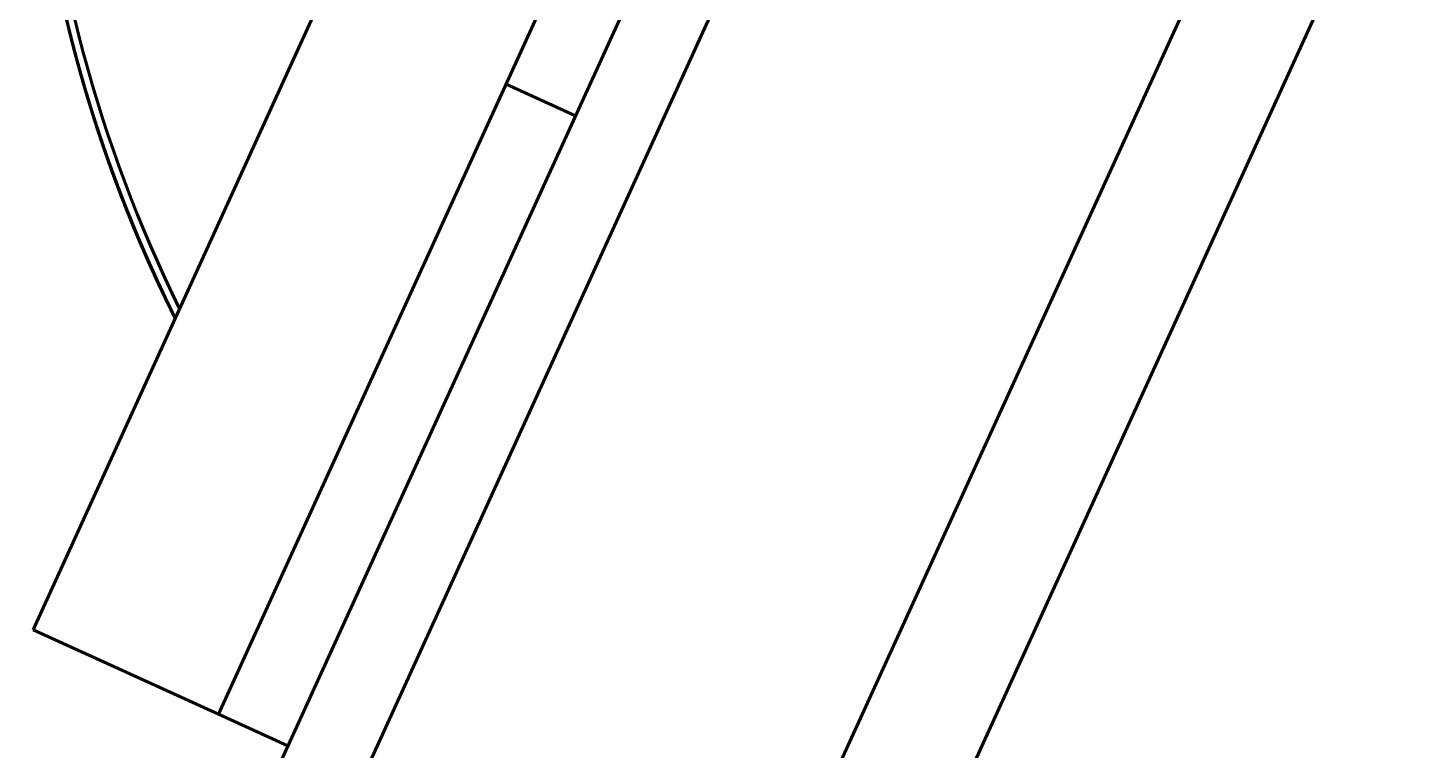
# Model space of a CAD drawing. Header units: millimetres. Extents: x 0 to 840, y 0 to 594.
# Drawn here: x 129.66 to 138.21, y 102.98 to 107.42 of the extents above; entities that cross this region are included whole.
import ezdxf

# ---------------------------------------------------------------- set-up
doc = ezdxf.new("R2010")
doc.units = ezdxf.units.MM
doc.linetypes.add('K5LT_BASIC', pattern=[0])
doc.layers.add('Системный слой', color=7, linetype='Continuous')

msp = doc.modelspace()

# ---------------------------------------------------------------- linework, layer by layer
at = {"layer": 'Системный слой', "color": 5, "linetype": 'K5LT_BASIC', "lineweight": 60, "true_color": 0x0000ff}
for p, q in [((136.95118, 119.64541), (129.69013, 103.72287)), ((138.0885, 119.12677), (130.82746, 103.20423)), ((137.62751, 116.98891), (130.21561, 100.73557)), ((138.08111, 116.78206), (130.66921, 100.52871)), ((140.47188, 115.69181), (133.05998, 99.43847)), ((141.15215, 115.3816), (133.74025, 99.12825)), ((129.94179, 107.28137), (129.94936, 107.25276)), ((129.95497, 107.23179), (129.95709, 107.22396)), ((129.96336, 107.20085), (129.97602, 107.15502)), ((132.59085, 107.07113), (133.0163, 106.87712)), ((130.0523, 106.89748), (130.05976, 106.87378)), ((130.05461, 106.8901), (130.05807, 106.87912)), ((130.07547, 106.82467), (130.0851, 106.79506)), ((130.0765, 106.82148), (130.09127, 106.77628)), ((130.07897, 106.81386), (130.08759, 106.78744)), ((130.08145, 106.80623), (130.09127, 106.77628)), ((130.17031, 106.54752), (130.17833, 106.52542)), ((130.21054, 106.43854), (130.22145, 106.40976)), ((130.21841, 106.41776), (130.22833, 106.39177)), ((130.38033, 106.02164), (130.38356, 106.0143)), ((130.3898, 106.00012), (130.39629, 105.98548)), ((130.39153, 105.99621), (130.40568, 105.96439)), ((130.427, 105.91709), (130.4436, 105.88079)), ((130.4976, 105.76566), (130.50724, 105.74557)), ((130.52337, 105.71224), (130.52501, 105.70888)), ((130.53369, 105.69112), (130.54595, 105.66619)), ((130.54075, 105.67673), (130.56179, 105.63431)), ((130.54075, 105.67673), (130.56179, 105.63431)), ((130.54075, 105.67673), (130.56179, 105.63431)), ((130.54075, 105.67673), (130.56179, 105.63431)), ((130.54556, 105.66699), (130.56179, 105.63431)), ((130.54595, 105.66619), (130.5583, 105.6413)), ((130.54809, 105.66187), (130.56179, 105.63431)), ((130.54809, 105.66187), (130.56179, 105.63431)), ((130.54996, 105.65808), (130.55139, 105.6552)), ((130.82746, 103.20423), (129.69013, 103.72287)), ((130.82746, 103.20423), (131.2529, 103.01022))]:
    msp.add_line(p, q, dxfattribs=at)
msp.add_arc((138.21115, 109.45397), 8.5, 183.558416, 206.261997, dxfattribs=at)
for points, knots in [([(136.07952, 117.73398), (136.05516, 117.72771), (135.77275, 117.65368), (135.23964, 117.48432), (134.50201, 117.17139), (133.79685, 116.79088), (133.13035, 116.34613), (132.50835, 115.84102), (131.93628, 115.27997), (131.41916, 114.66792), (130.96152, 114.0102), (130.56736, 113.31258), (130.24014, 112.58117), (129.98272, 111.82238), (129.79736, 111.04285), (129.68568, 110.2494), (129.64865, 109.44899), (129.68661, 108.64862), (129.79921, 107.85531), (129.98548, 107.07599), (130.2387, 106.33242), (130.44963, 105.85892), (130.56179, 105.63431)], [0.9944152957, 0.9944152957, 0.9944152957, 0.9944152957, 0.9944302992, 0.9945894335, 0.9947485678, 0.9949077021, 0.9950668364, 0.9952259707, 0.995385105, 0.9955442393, 0.9957033736, 0.995862508, 0.9960216423, 0.9961807766, 0.9963399109, 0.9964990452, 0.9966581795, 0.9968173138, 0.9969764481, 0.9971355824, 0.9972947167, 0.997444463, 0.997444463, 0.997444463, 0.997444463]), ([(129.80375, 111.00902), (129.78503, 110.90779), (129.72435, 110.543), (129.66075, 109.90895), (129.65566, 109.1077), (129.72548, 108.30948), (129.85227, 107.61617), (129.96371, 107.19317), (130.01203, 107.02972)], [0.86817539014, 0.86817539014, 0.86817539014, 0.86817539014, 0.86823679185, 0.86839592616, 0.86855506047, 0.86871419478, 0.86887332909, 0.86897499228, 0.86897499228, 0.86897499228, 0.86897499228]), ([(129.66469, 109.20787), (129.67097, 108.98985), (129.70348, 108.50568), (129.81752, 107.76184), (130.01244, 106.98464), (130.26335, 106.27386), (130.4638, 105.83056), (130.56179, 105.63431)], [0.98602521946, 0.98602521946, 0.98602521946, 0.98602521946, 0.98615531509, 0.9863144494, 0.9864735837, 0.98663271801, 0.986763555, 0.986763555, 0.986763555, 0.986763555]), ([(129.70464, 108.59268), (129.7091, 108.54863), (129.74284, 108.23939), (129.83686, 107.66858), (130.00179, 107.04065), (130.12328, 106.6787), (130.16204, 106.5705)], [0.97546690868, 0.97546690868, 0.97546690868, 0.97546690868, 0.97549331636, 0.97565245067, 0.97581158498, 0.97588013364, 0.97588013364, 0.97588013364, 0.97588013364]), ([(129.84509, 107.69), (129.8595, 107.62169), (129.93297, 107.29317), (130.04002, 106.91964), (130.14467, 106.61901), (130.16204, 106.5705)], [0.95428681059, 0.95428681059, 0.95428681059, 0.95428681059, 0.95432845321, 0.95448758752, 0.95451831789, 0.95451831789, 0.95451831789, 0.95451831789]), ([(129.84509, 107.69), (129.85295, 107.65271), (129.88104, 107.52376), (129.91212, 107.39547), (129.93571, 107.30463)], [0.964967718467, 0.964967718467, 0.964967718467, 0.964967718467, 0.964990451941, 0.96504643586, 0.96504643586, 0.96504643586, 0.96504643586]), ([(129.85685, 107.63513), (129.87113, 107.56953), (129.88829, 107.49494), (129.90645, 107.4206), (129.9087, 107.41148)], [0.409571665984, 0.409571665984, 0.409571665984, 0.409571665984, 0.409611712285, 0.409617313493, 0.409617313493, 0.409617313493, 0.409617313493]), ([(129.86121, 107.61522), (129.8725, 107.56394), (129.88812, 107.49597), (129.90458, 107.42821), (129.9087, 107.41148)], [0.142553020723, 0.142553020723, 0.142553020723, 0.142553020723, 0.142584341184, 0.142594616565, 0.142594616565, 0.142594616565, 0.142594616565]), ([(129.86202, 107.61153), (129.8736, 107.55905), (129.89904, 107.44871), (129.92667, 107.3389), (129.94179, 107.28137)], [0.591151904089, 0.591151904089, 0.591151904089, 0.591151904089, 0.591183959262, 0.591219440483, 0.591219440483, 0.591219440483, 0.591219440483]), ([(129.88543, 107.50849), (129.89442, 107.46999), (129.92381, 107.34807), (129.95587, 107.22682), (129.97906, 107.14414)], [0.943642871113, 0.943642871113, 0.943642871113, 0.943642871113, 0.943666454488, 0.943717672043, 0.943717672043, 0.943717672043, 0.943717672043]), ([(129.9087, 107.41148), (129.91402, 107.38981), (129.93738, 107.29646), (129.9623, 107.20352), (129.98237, 107.13238)], [0.398936405608, 0.398936405608, 0.398936405608, 0.398936405608, 0.398949713558, 0.398993799473, 0.398993799473, 0.398993799473, 0.398993799473]), ([(129.9087, 107.41148), (129.91275, 107.395), (129.92676, 107.33879), (129.94133, 107.28272), (129.95193, 107.24315)], [0.580511839521, 0.580511839521, 0.580511839521, 0.580511839521, 0.580521960535, 0.580546393728, 0.580546393728, 0.580546393728, 0.580546393728]), ([(129.9087, 107.41148), (129.92347, 107.35142), (129.94645, 107.26217), (129.97088, 107.17332), (129.97906, 107.14414)], [0.655278194655, 0.655278194655, 0.655278194655, 0.655278194655, 0.655315085933, 0.655333159358, 0.655333159358, 0.655333159358, 0.655333159358]), ([(129.9087, 107.41148), (129.9159, 107.3822), (129.93647, 107.30045), (129.95825, 107.219), (129.97274, 107.16682)], [0.665959102535, 0.665959102535, 0.665959102535, 0.665959102535, 0.66597708466, 0.666009385979, 0.666009385979, 0.666009385979, 0.666009385979]), ([(129.9087, 107.41148), (129.92662, 107.33862), (129.96612, 107.1867), (130.00979, 107.03593), (130.03371, 106.95757)], [0.740725457673, 0.740725457673, 0.740725457673, 0.740725457673, 0.740770210057, 0.740819076439, 0.740819076439, 0.740819076439, 0.740819076439]), ([(129.9087, 107.41148), (129.91147, 107.40019), (129.9286, 107.33117), (129.94659, 107.26237), (129.96224, 107.20498)], [0.762087273434, 0.762087273434, 0.762087273434, 0.762087273434, 0.762094207511, 0.762129688769, 0.762129688769, 0.762129688769, 0.762129688769]), ([(129.9087, 107.41148), (129.91462, 107.38739), (129.93567, 107.30339), (129.958, 107.21971), (129.97458, 107.16017)], [0.847534536448, 0.847534536448, 0.847534536448, 0.847534536448, 0.847549331636, 0.847586191484, 0.847586191484, 0.847586191484, 0.847586191484]), ([(129.9087, 107.41148), (129.95564, 107.22067), (130.03541, 106.93867), (130.12953, 106.66126), (130.16204, 106.5705)], [0.8795772601, 0.8795772601, 0.8795772601, 0.8795772601, 0.87969446213, 0.87975196275, 0.87975196275, 0.87975196275, 0.87975196275]), ([(129.9087, 107.41148), (129.93292, 107.31302), (129.96912, 107.17639), (130.00869, 107.04072), (130.02014, 107.00246)], [0.911619983711, 0.911619983711, 0.911619983711, 0.911619983711, 0.911680458307, 0.911704278261, 0.911704278261, 0.911704278261, 0.911704278261]), ([(129.91424, 107.38905), (129.92285, 107.35448), (129.94866, 107.25346), (129.97632, 107.15292), (129.99532, 107.08696)], [0.751410958462, 0.751410958462, 0.751410958462, 0.751410958462, 0.751432208784, 0.751473149657, 0.751473149657, 0.751473149657, 0.751473149657]), ([(129.9203, 107.36487), (129.92828, 107.3332), (129.94766, 107.25812), (129.96805, 107.1833), (129.9802, 107.1401)], [0.569840480667, 0.569840480667, 0.569840480667, 0.569840480667, 0.569859961808, 0.569886731675, 0.569886731675, 0.569886731675, 0.569886731675]), ([(129.92403, 107.35013), (129.94055, 107.28507), (129.97723, 107.14739), (130.01734, 107.01067), (130.03951, 106.93867)], [0.826185292154, 0.826185292154, 0.826185292154, 0.826185292154, 0.826225334182, 0.82627027002, 0.82627027002, 0.82627027002, 0.82627027002]), ([(129.92586, 107.34292), (129.93725, 107.29822), (129.96305, 107.20027), (129.99059, 107.1028), (130.0061, 107.04987)], [0.922314943081, 0.922314943081, 0.922314943081, 0.922314943081, 0.922342457034, 0.922375355259, 0.922375355259, 0.922375355259, 0.922375355259]), ([(129.92785, 107.33515), (129.93014, 107.32618), (129.94595, 107.26478), (129.96245, 107.20356), (129.97703, 107.15142)], [0.484399315258, 0.484399315258, 0.484399315258, 0.484399315258, 0.484404837683, 0.484437131465, 0.484437131465, 0.484437131465, 0.484437131465]), ([(129.94179, 107.28137), (129.95491, 107.23141), (129.99171, 107.09634), (130.03182, 106.9622), (130.05844, 106.87797)], [0.014450415096, 0.014450415096, 0.014450415096, 0.014450415096, 0.014481222152, 0.01453391336, 0.01453391336, 0.01453391336, 0.01453391336]), ([(129.94179, 107.28137), (129.94686, 107.26207), (129.97442, 107.15864), (130.00392, 107.05574), (130.0292, 106.9724)], [0.025131322978, 0.025131322978, 0.025131322978, 0.025131322978, 0.025143220879, 0.025195167157, 0.025195167157, 0.025195167157, 0.025195167157]), ([(129.94179, 107.28137), (129.95021, 107.24933), (129.96876, 107.18036), (129.98817, 107.11162), (129.99882, 107.07484)], [0.110578585993, 0.110578585993, 0.110578585993, 0.110578585993, 0.110598345004, 0.110621184707, 0.110621184707, 0.110621184707, 0.110621184707]), ([(129.94179, 107.28137), (129.9455, 107.26724), (129.96473, 107.19481), (129.98491, 107.12263), (130.00177, 107.0647)], [0.206706756891, 0.206706756891, 0.206706756891, 0.206706756891, 0.206715467855, 0.206751455857, 0.206751455857, 0.206751455857, 0.206751455857]), ([(129.94179, 107.28137), (129.94885, 107.25449), (129.96355, 107.19961), (129.97881, 107.14488), (129.98674, 107.11696)], [0.292154019906, 0.292154019906, 0.292154019906, 0.292154019906, 0.29217059198, 0.292187907646, 0.292187907646, 0.292187907646, 0.292187907646]), ([(129.94179, 107.28137), (129.9522, 107.24175), (129.97875, 107.14357), (130.00704, 107.04589), (130.02456, 106.98774)], [0.377601282921, 0.377601282921, 0.377601282921, 0.377601282921, 0.377625716105, 0.377661940933, 0.377661940933, 0.377661940933, 0.377661940933]), ([(129.94179, 107.28137), (129.94749, 107.25966), (129.96295, 107.20177), (129.97901, 107.14404), (129.98929, 107.108)], [0.473729453819, 0.473729453819, 0.473729453819, 0.473729453819, 0.473742838956, 0.473765193087, 0.473765193087, 0.473765193087, 0.473765193087]), ([(129.94179, 107.28137), (129.96695, 107.18559), (130.02205, 106.98977), (130.08411, 106.79604), (130.11776, 106.69725)], [0.53781490108, 0.53781490108, 0.53781490108, 0.53781490108, 0.53787396563, 0.5379362171, 0.5379362171, 0.5379362171, 0.5379362171]), ([(129.94179, 107.28137), (129.9589, 107.21625), (129.98608, 107.11754), (130.01503, 107.01934), (130.02515, 106.98578)], [0.548495808954, 0.548495808954, 0.548495808954, 0.548495808954, 0.548535964354, 0.548556872688, 0.548556872688, 0.548556872688, 0.548556872688]), ([(129.94179, 107.28137), (129.95084, 107.24691), (129.98073, 107.13599), (130.01284, 107.02569), (130.03605, 106.94991)], [0.559176716833, 0.559176716833, 0.559176716833, 0.559176716833, 0.559197963081, 0.559245235474, 0.559245235474, 0.559245235474, 0.559245235474]), ([(129.94179, 107.28137), (129.97836, 107.14218), (130.02836, 106.9697), (130.08375, 106.79893), (130.09496, 106.76512)], [0.61258125623, 0.61258125623, 0.61258125623, 0.61258125623, 0.61266709102, 0.61268833725, 0.61268833725, 0.61268833725, 0.61268833725]), ([(129.94179, 107.28137), (129.9703, 107.17284), (130.02586, 106.97714), (130.08836, 106.78357), (130.11776, 106.69725)], [0.6232621641, 0.6232621641, 0.6232621641, 0.6232621641, 0.62332908975, 0.62338348012, 0.62338348012, 0.62338348012, 0.62338348012]), ([(129.94179, 107.28137), (129.96225, 107.20351), (130.01671, 107.00752), (130.07814, 106.81357), (130.11776, 106.69725)], [0.63394307197, 0.63394307197, 0.63394307197, 0.63394307197, 0.63399108848, 0.63406438799, 0.63406438799, 0.63406438799, 0.63406438799]), ([(129.94179, 107.28137), (129.95419, 107.23417), (129.9825, 107.13006), (130.01277, 107.0265), (130.02994, 106.96996)], [0.644623979849, 0.644623979849, 0.644623979849, 0.644623979849, 0.644653087206, 0.644688330037, 0.644688330037, 0.644688330037, 0.644688330037]), ([(129.94179, 107.28137), (129.97365, 107.1601), (130.02966, 106.96452), (130.09261, 106.77109), (130.11776, 106.69725)], [0.70870942712, 0.70870942712, 0.70870942712, 0.70870942712, 0.70878421388, 0.70883074314, 0.70883074314, 0.70883074314, 0.70883074314]), ([(129.94179, 107.28137), (129.9656, 107.19076), (130.02051, 106.99489), (130.08238, 106.8011), (130.11776, 106.69725)], [0.71939033499, 0.71939033499, 0.71939033499, 0.71939033499, 0.7194462126, 0.71951165101, 0.71951165101, 0.71951165101, 0.71951165101]), ([(129.94179, 107.28137), (129.95754, 107.22142), (129.99595, 107.08143), (130.03792, 106.94246), (130.06312, 106.8632)], [0.730071242866, 0.730071242866, 0.730071242866, 0.730071242866, 0.73010821133, 0.730157821273, 0.730157821273, 0.730157821273, 0.730157821273]), ([(129.94701, 107.26158), (129.9639, 107.19794), (129.99839, 107.0737), (130.0357, 106.95028), (130.05461, 106.8901)], [0.366924442612, 0.366924442612, 0.366924442612, 0.366924442612, 0.366963717378, 0.367001343297, 0.367001343297, 0.367001343297, 0.367001343297]), ([(129.94701, 107.26158), (129.95915, 107.21584), (129.97552, 107.15612), (129.99255, 107.09657), (129.9966, 107.08254)], [0.463052613507, 0.463052613507, 0.463052613507, 0.463052613507, 0.463080840229, 0.463089551292, 0.463089551292, 0.463089551292, 0.463089551292]), ([(129.95193, 107.24315), (129.96795, 107.18328), (130.01913, 107.00007), (130.07641, 106.81863), (130.11776, 106.69725)], [0.81552636718, 0.81552636718, 0.81552636718, 0.81552636718, 0.81556333546, 0.8156398219, 0.8156398219, 0.8156398219, 0.8156398219]), ([(129.95403, 107.23529), (129.96534, 107.19319), (129.98729, 107.11395), (130.01037, 107.03504), (130.02146, 106.99805)], [0.281482589927, 0.281482589927, 0.281482589927, 0.281482589927, 0.281508593253, 0.281531629261, 0.281531629261, 0.281531629261, 0.281531629261]), ([(129.95403, 107.23529), (129.97218, 107.16773), (129.99802, 107.0761), (130.02537, 106.98491), (130.03274, 106.96076)], [0.452377115961, 0.452377115961, 0.452377115961, 0.452377115961, 0.452418841502, 0.452433900186, 0.452433900186, 0.452433900186, 0.452433900186]), ([(129.96156, 107.20748), (129.97535, 107.15681), (129.99785, 107.07711), (130.0215, 106.99774), (130.03031, 106.96875)], [0.185360147527, 0.185360147527, 0.185360147527, 0.185360147527, 0.185391470401, 0.185409543711, 0.185409543711, 0.185409543711, 0.185409543711]), ([(130.01995, 107.00309), (130.03205, 106.96265), (130.06349, 106.86033), (130.09685, 106.75861), (130.11776, 106.69725)], [0.794214161803, 0.794214161803, 0.794214161803, 0.794214161803, 0.794239338001, 0.794278006155, 0.794278006155, 0.794278006155, 0.794278006155]), ([(130.02143, 106.99817), (130.03081, 106.96688), (130.05314, 106.89393), (130.07645, 106.82127), (130.0901, 106.77983)], [0.527192485807, 0.527192485807, 0.527192485807, 0.527192485807, 0.5272119669, 0.527237993584, 0.527237993584, 0.527237993584, 0.527237993584]), ([(130.02456, 106.98774), (130.03828, 106.9422), (130.06842, 106.84507), (130.1003, 106.7485), (130.11776, 106.69725)], [0.431066480318, 0.431066480318, 0.431066480318, 0.431066480318, 0.431094844049, 0.431127138331, 0.431127138331, 0.431127138331, 0.431127138331]), ([(130.03951, 106.93867), (130.05852, 106.87688), (130.09074, 106.77629), (130.12481, 106.67632), (130.13831, 106.63764)], [0.868993901426, 0.868993901426, 0.868993901426, 0.868993901426, 0.869032463399, 0.869056896593, 0.869056896593, 0.869056896593, 0.869056896593]), ([(130.04076, 106.93458), (130.05089, 106.90173), (130.07588, 106.8224), (130.10202, 106.74344), (130.11776, 106.69725)], [0.249502094473, 0.249502094473, 0.249502094473, 0.249502094473, 0.249522597072, 0.249551704418, 0.249551704418, 0.249551704418, 0.249551704418]), ([(130.04422, 106.92339), (130.06494, 106.85652), (130.08933, 106.78109), (130.11477, 106.70601), (130.11776, 106.69725)], [0.505846212019, 0.505846212019, 0.505846212019, 0.505846212019, 0.505887969446, 0.505893493463, 0.505893493463, 0.505893493463, 0.505893493463]), ([(130.04899, 106.90805), (130.06199, 106.86639), (130.08453, 106.796), (130.10799, 106.72591), (130.11776, 106.69725)], [0.153379447523, 0.153379447523, 0.153379447523, 0.153379447523, 0.153405474221, 0.153423533521, 0.153423533521, 0.153423533521, 0.153423533521]), ([(130.05474, 106.88969), (130.08246, 106.80151), (130.12998, 106.6585), (130.18126, 106.51682), (130.20164, 106.46226)], [0.943770454789, 0.943770454789, 0.943770454789, 0.943770454789, 0.943825588797, 0.943860326485, 0.943860326485, 0.943860326485, 0.943860326485]), ([(130.0549, 106.88918), (130.06997, 106.84127), (130.09073, 106.77722), (130.11224, 106.71343), (130.11776, 106.69725)], [0.238830641166, 0.238830641166, 0.238830641166, 0.238830641166, 0.238860598345, 0.238870796536, 0.238870796536, 0.238870796536, 0.238870796536]), ([(130.07174, 106.83623), (130.09279, 106.77078), (130.19718, 106.45913), (130.31948, 106.15371), (130.427, 105.91709)], [0.04658534744, 0.04658534744, 0.04658534744, 0.04658534744, 0.04662635264, 0.04678137359, 0.04678137359, 0.04678137359, 0.04678137359]), ([(130.07547, 106.82467), (130.08562, 106.79327), (130.09962, 106.75077), (130.11397, 106.70837), (130.11776, 106.69725)], [0.057268669555, 0.057268669555, 0.057268669555, 0.057268669555, 0.057288351369, 0.057295362623, 0.057295362623, 0.057295362623, 0.057295362623]), ([(130.07547, 106.82467), (130.07828, 106.81598), (130.09211, 106.77342), (130.10627, 106.73096), (130.11776, 106.69725)], [0.334972274367, 0.334972274367, 0.334972274367, 0.334972274367, 0.334977721197, 0.334998967434, 0.334998967434, 0.334998967434, 0.334998967434]), ([(130.07547, 106.82467), (130.08233, 106.80344), (130.09626, 106.76091), (130.11052, 106.71849), (130.11776, 106.69725)], [0.420419537381, 0.420419537381, 0.420419537381, 0.420419537381, 0.420432845322, 0.420446230449, 0.420446230449, 0.420446230449, 0.420446230449]), ([(130.07547, 106.82467), (130.09613, 106.76073), (130.12466, 106.67589), (130.15452, 106.59151), (130.16204, 106.5705)], [0.495185892516, 0.495185892516, 0.495185892516, 0.495185892516, 0.495225970719, 0.495239279169, 0.495239279169, 0.495239279169, 0.495239279169]), ([(130.07547, 106.82467), (130.08069, 106.80852), (130.09867, 106.75345), (130.1172, 106.69856), (130.13059, 106.65985)], [0.601994971294, 0.601994971294, 0.601994971294, 0.601994971294, 0.602005092298, 0.602029525531, 0.602029525531, 0.602029525531, 0.602029525531]), ([(130.07547, 106.82467), (130.09449, 106.76582), (130.12294, 106.68095), (130.15271, 106.59654), (130.16204, 106.5705)], [0.676761326428, 0.676761326428, 0.676761326428, 0.676761326428, 0.676798217696, 0.676814713082, 0.676814713082, 0.676814713082, 0.676814713082]), ([(130.07547, 106.82467), (130.08474, 106.79598), (130.09873, 106.75347), (130.11305, 106.71107), (130.11776, 106.69725)], [0.687442234308, 0.687442234308, 0.687442234308, 0.687442234308, 0.687460216423, 0.687468927376, 0.687468927376, 0.687468927376, 0.687468927376]), ([(130.07547, 106.82467), (130.09854, 106.75327), (130.20669, 106.43311), (130.33373, 106.11961), (130.4436, 105.88079)], [0.76220858945, 0.76220858945, 0.76220858945, 0.76220858945, 0.76225334182, 0.76241013885, 0.76241013885, 0.76241013885, 0.76241013885]), ([(130.07547, 106.82467), (130.07904, 106.81361), (130.10177, 106.74378), (130.12539, 106.67425), (130.1459, 106.61595)], [0.783570405207, 0.783570405207, 0.783570405207, 0.783570405207, 0.783577339274, 0.783614202799, 0.783614202799, 0.783614202799, 0.783614202799]), ([(130.07547, 106.82467), (130.09285, 106.7709), (130.19573, 106.46302), (130.31609, 106.16117), (130.427, 105.91709)], [0.85833676034, 0.85833676034, 0.85833676034, 0.85833676034, 0.85837046467, 0.85853037226, 0.85853037226, 0.85853037226, 0.85853037226]), ([(130.07547, 106.82467), (130.10665, 106.72819), (130.16659, 106.55341), (130.23215, 106.38068), (130.26287, 106.3032)], [0.93310311548, 0.93310311548, 0.93310311548, 0.93310311548, 0.93316359007, 0.93321330638, 0.93321330638, 0.93321330638, 0.93321330638]), ([(130.07547, 106.82467), (130.15945, 106.56482), (130.27408, 106.26074), (130.40568, 105.964), (130.427, 105.91709)], [0.96514583912, 0.96514583912, 0.96514583912, 0.96514583912, 0.96530872056, 0.96533945104, 0.96533945104, 0.96533945104, 0.96533945104]), ([(130.11776, 106.69725), (130.13177, 106.65611), (130.15872, 106.57893), (130.18677, 106.50214), (130.20015, 106.46626)], [0.847682545522, 0.847682545522, 0.847682545522, 0.847682545522, 0.847708465945, 0.847731306485, 0.847731306485, 0.847731306485, 0.847731306485]), ([(130.16204, 106.5705), (130.1795, 106.52176), (130.22617, 106.39513), (130.27582, 106.26963), (130.30755, 106.19274)], [0.110726595576, 0.110726595576, 0.110726595576, 0.110726595576, 0.110757479313, 0.110807089256, 0.110807089256, 0.110807089256, 0.110807089256]), ([(130.16204, 106.5705), (130.16881, 106.5516), (130.20846, 106.44213), (130.25035, 106.33348), (130.28652, 106.24418)], [0.121407503458, 0.121407503458, 0.121407503458, 0.121407503458, 0.12141947804, 0.121476949052, 0.121476949052, 0.121476949052, 0.121476949052]), ([(130.16204, 106.5705), (130.19909, 106.4671), (130.28263, 106.2473), (130.37518, 106.03113), (130.427, 105.91709)], [0.27094021374, 0.27094021374, 0.27094021374, 0.27094021374, 0.27100572884, 0.27108043902, 0.27108043902, 0.27108043902, 0.27108043902]), ([(130.16204, 106.5705), (130.1777, 106.52679), (130.25879, 106.30611), (130.34896, 106.08886), (130.427, 105.91709)], [0.29230202949, 0.29230202949, 0.29230202949, 0.29230202949, 0.29232972629, 0.29244225476, 0.29244225476, 0.29244225476, 0.29244225476]), ([(130.16204, 106.5705), (130.19284, 106.48454), (130.27567, 106.26448), (130.36752, 106.04799), (130.427, 105.91709)], [0.36706838463, 0.36706838463, 0.36706838463, 0.36706838463, 0.36712285169, 0.36720860991, 0.36720860991, 0.36720860991, 0.36720860991]), ([(130.16204, 106.5705), (130.18215, 106.51438), (130.22842, 106.38934), (130.27761, 106.26542), (130.30568, 106.19728)], [0.377749292505, 0.377749292505, 0.377749292505, 0.377749292505, 0.377784850414, 0.377828810365, 0.377828810365, 0.377828810365, 0.377828810365]), ([(130.16204, 106.5705), (130.17145, 106.54423), (130.19717, 106.47352), (130.22383, 106.40316), (130.24096, 106.35905)], [0.388430200386, 0.388430200386, 0.388430200386, 0.388430200386, 0.388446849141, 0.388475075897, 0.388475075897, 0.388475075897, 0.388475075897]), ([(130.16204, 106.5705), (130.18659, 106.50197), (130.23323, 106.37684), (130.28278, 106.25284), (130.30592, 106.19669)], [0.463196555523, 0.463196555523, 0.463196555523, 0.463196555523, 0.463239974539, 0.463276199367, 0.463276199367, 0.463276199367, 0.463276199367]), ([(130.16204, 106.5705), (130.16521, 106.56166), (130.19168, 106.48815), (130.21916, 106.415), (130.24411, 106.35094)], [0.484558371284, 0.484558371284, 0.484558371284, 0.484558371284, 0.484563971993, 0.484604977283, 0.484604977283, 0.484604977283, 0.484604977283]), ([(130.16204, 106.5705), (130.16965, 106.54926), (130.19436, 106.48113), (130.21994, 106.41331), (130.23796, 106.36678)], [0.570005634299, 0.570005634299, 0.570005634299, 0.570005634299, 0.570019096117, 0.570048861634, 0.570048861634, 0.570048861634, 0.570048861634]), ([(130.16204, 106.5705), (130.19993, 106.46475), (130.28357, 106.24499), (130.37621, 106.02886), (130.427, 105.91709)], [0.71953834458, 0.71953834458, 0.71953834458, 0.71953834458, 0.71960534691, 0.71967856986, 0.71967856986, 0.71967856986, 0.71967856986]), ([(130.16204, 106.5705), (130.1723, 106.54188), (130.20806, 106.44369), (130.24562, 106.34617), (130.27315, 106.27738)], [0.837028331226, 0.837028331226, 0.837028331226, 0.837028331226, 0.837046467218, 0.837090659487, 0.837090659487, 0.837090659487, 0.837090659487]), ([(130.16361, 106.56612), (130.17432, 106.53628), (130.2169, 106.41967), (130.26201, 106.304), (130.29699, 106.21844)], [0.206855693015, 0.206855693015, 0.206855693015, 0.206855693015, 0.206874602165, 0.206929736136, 0.206929736136, 0.206929736136, 0.206929736136]), ([(130.16614, 106.55908), (130.19207, 106.48702), (130.22923, 106.38795), (130.26822, 106.2896), (130.27912, 106.2625)], [0.730221666208, 0.730221666208, 0.730221666208, 0.730221666208, 0.73026734564, 0.730284768818, 0.730284768818, 0.730284768818, 0.730284768818]), ([(130.17286, 106.54048), (130.19489, 106.4797), (130.24596, 106.34363), (130.30049, 106.2089), (130.33181, 106.13455)], [0.911801030741, 0.911801030741, 0.911801030741, 0.911801030741, 0.911839592616, 0.911887715505, 0.911887715505, 0.911887715505, 0.911887715505]), ([(130.17432, 106.53646), (130.18872, 106.49679), (130.26227, 106.29877), (130.34314, 106.10353), (130.41241, 105.94937)], [0.55933192055, 0.55933192055, 0.55933192055, 0.55933192055, 0.55935709739, 0.55945791081, 0.55945791081, 0.55945791081, 0.55945791081]), ([(130.17833, 106.52543), (130.19413, 106.48209), (130.22051, 106.41151), (130.24782, 106.34129), (130.25855, 106.31412)], [0.826356952688, 0.826356952688, 0.826356952688, 0.826356952688, 0.826384468491, 0.826401891662, 0.826401891662, 0.826401891662, 0.826401891662]), ([(130.19198, 106.48827), (130.20896, 106.44234), (130.24131, 106.35712), (130.27502, 106.27243), (130.29092, 106.23335)], [0.28163852109, 0.28163852109, 0.28163852109, 0.28163852109, 0.281667727562, 0.281692890716, 0.281692890716, 0.281692890716, 0.281692890716]), ([(130.20164, 106.46226), (130.22202, 106.4077), (130.26812, 106.28803), (130.3169, 106.16943), (130.34431, 106.10503)], [0.185515867187, 0.185515867187, 0.185515867187, 0.185515867187, 0.185550604711, 0.18559235357, 0.18559235357, 0.18559235357, 0.18559235357]), ([(130.20576, 106.45125), (130.2396, 106.36103), (130.34867, 106.08454), (130.47207, 105.81398), (130.56179, 105.63431)], [0.89045812402, 0.89045812402, 0.89045812402, 0.89045812402, 0.89051559516, 0.89063538405, 0.89063538405, 0.89063538405, 0.89063538405]), ([(130.21841, 106.41776), (130.26154, 106.30421), (130.32593, 106.14501), (130.39507, 105.98785), (130.4157, 105.94206)], [0.69820889974, 0.69820889974, 0.69820889974, 0.69820889974, 0.69828134946, 0.69831130668, 0.69831130668, 0.69831130668, 0.69831130668]), ([(130.22411, 106.40278), (130.25996, 106.30894), (130.32547, 106.14612), (130.39596, 105.9854), (130.427, 105.91709)], [0.16416669312, 0.16416669312, 0.16416669312, 0.16416669312, 0.16422660726, 0.16427136026, 0.16427136026, 0.16427136026, 0.16427136026]), ([(130.24411, 106.35094), (130.26906, 106.28688), (130.32144, 106.15704), (130.377, 106.02853), (130.40608, 105.96349)], [0.078730477931, 0.078730477931, 0.078730477931, 0.078730477931, 0.078771483132, 0.078813978233, 0.078813978233, 0.078813978233, 0.078813978233]), ([(130.27315, 106.27738), (130.30068, 106.2086), (130.34782, 106.0951), (130.39739, 105.98264), (130.41746, 105.93816)], [0.068065292312, 0.068065292312, 0.068065292312, 0.068065292312, 0.068109484405, 0.068138591712, 0.068138591712, 0.068138591712, 0.068138591712]), ([(130.27315, 106.27738), (130.30849, 106.18908), (130.35398, 106.08068), (130.40169, 105.97325), (130.41088, 105.95278)], [0.420535252185, 0.420535252185, 0.420535252185, 0.420535252185, 0.420591979631, 0.420605364932, 0.420605364932, 0.420605364932, 0.420605364932]), ([(130.27912, 106.26251), (130.31662, 106.16932), (130.4061, 105.95774), (130.50406, 105.74993), (130.56179, 105.63431)], [0.05738757136, 0.05738757136, 0.05738757136, 0.05738757136, 0.05744748568, 0.05752456952, 0.05752456952, 0.05752456952, 0.05752456952]), ([(130.29983, 106.21152), (130.3569, 106.07226), (130.44221, 105.87883), (130.53461, 105.68874), (130.56179, 105.63431)], [0.93323295892, 0.93323295892, 0.93323295892, 0.93323295892, 0.93332272438, 0.93335901559, 0.93335901559, 0.93335901559, 0.93335901559]), ([(130.30592, 106.19669), (130.32906, 106.14054), (130.36875, 106.04704), (130.4101, 105.95427), (130.427, 105.91709)], [0.60212800175, 0.60212800175, 0.60212800175, 0.60212800175, 0.602164226607, 0.602188583218, 0.602188583218, 0.602188583218, 0.602188583218]), ([(130.31039, 106.18587), (130.37146, 106.03823), (130.45394, 105.85364), (130.54288, 105.67217), (130.56179, 105.63431)], [0.83711030352, 0.83711030352, 0.83711030352, 0.83711030352, 0.83720560153, 0.83723084475, 0.83723084475, 0.83723084475, 0.83723084475]), ([(130.31204, 106.18188), (130.34237, 106.10865), (130.38043, 106.02027), (130.41998, 105.93254), (130.427, 105.91709)], [0.324427584029, 0.324427584029, 0.324427584029, 0.324427584029, 0.324474856779, 0.324484978407, 0.324484978407, 0.324484978407, 0.324484978407]), ([(130.32271, 106.15623), (130.37623, 106.02822), (130.45434, 105.85343), (130.53827, 105.68141), (130.56179, 105.63431)], [0.12149585787, 0.12149585787, 0.12149585787, 0.12149585787, 0.12157861235, 0.12161001695, 0.12161001695, 0.12161001695, 0.12161001695]), ([(130.32726, 106.14538), (130.35076, 106.08938), (130.38371, 106.01315), (130.41777, 105.93741), (130.427, 105.91709)], [0.506010878897, 0.506010878897, 0.506010878897, 0.506010878897, 0.506047103756, 0.50606041232, 0.50606041232, 0.50606041232, 0.50606041232]), ([(130.33347, 106.13061), (130.391, 105.99425), (130.46615, 105.82827), (130.54654, 105.66484), (130.56179, 105.63431)], [0.02537321121, 0.02537321121, 0.02537321121, 0.02537321121, 0.0254614895, 0.02548184611, 0.02548184611, 0.02548184611, 0.02548184611]), ([(130.34725, 106.09815), (130.40995, 105.95121), (130.48121, 105.79638), (130.55705, 105.64381), (130.56179, 105.63431)], [0.82644831315, 0.82644831315, 0.82644831315, 0.82644831315, 0.8265436028, 0.82654993694, 0.82654993694, 0.82654993694, 0.82654993694]), ([(130.36137, 106.06525), (130.39483, 105.98774), (130.45978, 105.84321), (130.52872, 105.70053), (130.56179, 105.63431)], [0.847817246579, 0.847817246579, 0.847817246579, 0.847817246579, 0.847867600255, 0.847911752537, 0.847911752537, 0.847911752537, 0.847911752537]), ([(130.38975, 106.00025), (130.40681, 105.9616), (130.46218, 105.83868), (130.52045, 105.7171), (130.56179, 105.63431)], [0.943959518557, 0.943959518557, 0.943959518557, 0.943959518557, 0.943984723106, 0.944039923382, 0.944039923382, 0.944039923382, 0.944039923382]), ([(130.427, 105.91709), (130.46153, 105.84109), (130.50612, 105.74665), (130.55243, 105.65305), (130.56179, 105.63431)], [0.110866820851, 0.110866820851, 0.110866820851, 0.110866820851, 0.110916613622, 0.110929109157, 0.110929109157, 0.110929109157, 0.110929109157]), ([(130.427, 105.91709), (130.45711, 105.85082), (130.50152, 105.7563), (130.54766, 105.66261), (130.56179, 105.63431)], [0.474017688674, 0.474017688674, 0.474017688674, 0.474017688674, 0.474061107575, 0.47407997696, 0.47407997696, 0.47407997696, 0.47407997696]), ([(130.427, 105.91709), (130.46256, 105.83882), (130.50719, 105.7444), (130.55354, 105.65082), (130.56179, 105.63431)], [0.559464951692, 0.559464951692, 0.559464951692, 0.559464951692, 0.5595162317, 0.559527240003, 0.559527240003, 0.559527240003, 0.559527240003]), ([(130.427, 105.91709), (130.43633, 105.89655), (130.46038, 105.84418), (130.48495, 105.79206), (130.50009, 105.76044)], [0.58082676745, 0.58082676745, 0.58082676745, 0.58082676745, 0.580840229154, 0.580861137358, 0.580861137358, 0.580861137358, 0.580861137358]), ([(130.427, 105.91709), (130.44178, 105.88455), (130.47066, 105.82203), (130.5003, 105.75987), (130.51472, 105.73006)], [0.666274030465, 0.666274030465, 0.666274030465, 0.666274030465, 0.666295353278, 0.666315104793, 0.666315104793, 0.666315104793, 0.666315104793]), ([(130.427, 105.91709), (130.44724, 105.87255), (130.49125, 105.77784), (130.537, 105.68396), (130.56179, 105.63431)], [0.75172129348, 0.75172129348, 0.75172129348, 0.75172129348, 0.751750477403, 0.751783581696, 0.751783581696, 0.751783581696, 0.751783581696]), ([(130.46022, 105.84487), (130.48081, 105.80064), (130.51431, 105.73028), (130.54877, 105.66038), (130.56179, 105.63431)], [0.922631625703, 0.922631625703, 0.922631625703, 0.922631625703, 0.922660725652, 0.922678107813, 0.922678107813, 0.922678107813, 0.922678107813]), ([(130.47721, 105.80861), (130.49353, 105.77398), (130.52146, 105.71574), (130.55004, 105.65783), (130.56179, 105.63431)], [0.292466021699, 0.292466021699, 0.292466021699, 0.292466021699, 0.292488860599, 0.292504543059, 0.292504543059, 0.292504543059, 0.292504543059])]:
    msp.add_open_spline(points, degree=3, knots=knots, dxfattribs=at)
for points in [[(129.84016, 107.71354), (129.86118, 107.61245), (129.88403, 107.51174), (129.9087, 107.41148)], [(129.9087, 107.41148), (129.91939, 107.36802), (129.93042, 107.32465), (129.94179, 107.28137)], [(129.9087, 107.41148), (129.94334, 107.27065), (129.98157, 107.13071), (130.02333, 106.99183)], [(129.9087, 107.41148), (129.91939, 107.36802), (129.93042, 107.32465), (129.94179, 107.28137)], [(129.9087, 107.41148), (129.91939, 107.36802), (129.93042, 107.32465), (129.94179, 107.28137)], [(129.9087, 107.41148), (129.91939, 107.36802), (129.93042, 107.32465), (129.94179, 107.28137)], [(129.91257, 107.39578), (129.92205, 107.35758), (129.93179, 107.31944), (129.94179, 107.28137)], [(129.92586, 107.34291), (129.9311, 107.32238), (129.9364, 107.30186), (129.94179, 107.28137)], [(129.94179, 107.28137), (129.95424, 107.23399), (129.96709, 107.18673), (129.98035, 107.13958)], [(129.94179, 107.28137), (129.96093, 107.2085), (129.98104, 107.13589), (130.0021, 107.06356)], [(129.94179, 107.28137), (129.94885, 107.25449), (129.95604, 107.22766), (129.96336, 107.20085)], [(129.94179, 107.28137), (129.96229, 107.20334), (129.9839, 107.1256), (130.0066, 107.04818)], [(129.94179, 107.28137), (129.94885, 107.25449), (129.95604, 107.22766), (129.96336, 107.20085)], [(129.94179, 107.28137), (129.95994, 107.21229), (129.97895, 107.14344), (129.99882, 107.07484)], [(129.94179, 107.28137), (129.95702, 107.22341), (129.97285, 107.16562), (129.98929, 107.108)], [(129.94179, 107.28137), (129.96831, 107.18042), (129.99668, 107.07997), (130.02688, 106.98006)], [(129.94179, 107.28137), (129.95857, 107.2175), (129.97609, 107.15382), (129.99435, 107.09036)], [(129.94179, 107.28137), (129.96177, 107.20534), (129.98279, 107.12959), (130.00485, 107.05414)], [(129.94179, 107.28137), (129.95958, 107.21367), (129.97819, 107.14619), (129.99764, 107.07895)], [(129.94179, 107.28137), (129.96671, 107.18652), (129.99326, 107.0921), (130.02143, 106.99817)], [(129.94179, 107.28137), (129.94885, 107.25449), (129.95604, 107.22766), (129.96336, 107.20085)], [(129.94179, 107.28137), (129.96763, 107.18301), (129.99523, 107.08511), (130.02456, 106.98774)], [(129.94179, 107.28137), (129.95822, 107.21884), (129.97536, 107.15649), (129.9932, 107.09435)], [(129.95818, 107.21993), (129.9706, 107.17403), (129.98341, 107.12823), (129.9966, 107.08254)], [(130.04772, 106.91213), (130.07012, 106.8402), (130.09347, 106.76856), (130.11776, 106.69725)], [(130.05011, 106.90448), (130.07178, 106.83512), (130.09433, 106.76603), (130.11776, 106.69725)], [(130.05846, 106.8779), (130.07637, 106.82121), (130.09487, 106.76472), (130.11396, 106.70841)], [(130.06292, 106.86383), (130.08063, 106.80812), (130.09891, 106.75259), (130.11776, 106.69725)], [(130.06326, 106.86276), (130.08086, 106.8074), (130.09903, 106.75223), (130.11776, 106.69725)], [(130.06685, 106.85149), (130.07525, 106.82519), (130.08378, 106.79894), (130.09244, 106.77273)], [(130.06773, 106.84873), (130.08394, 106.79808), (130.10061, 106.74759), (130.11776, 106.69725)], [(130.07547, 106.82467), (130.08923, 106.78208), (130.10333, 106.73961), (130.11776, 106.69725)], [(130.07547, 106.82467), (130.08923, 106.78209), (130.10333, 106.73961), (130.11776, 106.69725)], [(130.07547, 106.82467), (130.08923, 106.78209), (130.10333, 106.73961), (130.11776, 106.69725)], [(130.07547, 106.82467), (130.08923, 106.78208), (130.10333, 106.73961), (130.11776, 106.69725)], [(130.07547, 106.82467), (130.08923, 106.78208), (130.10333, 106.73961), (130.11776, 106.69725)], [(130.07547, 106.82467), (130.08923, 106.78208), (130.10333, 106.73961), (130.11776, 106.69725)], [(130.07547, 106.82467), (130.08764, 106.787), (130.10008, 106.74942), (130.11278, 106.71192)], [(130.07547, 106.82467), (130.08923, 106.78209), (130.10333, 106.73961), (130.11776, 106.69725)], [(130.07547, 106.82467), (130.08764, 106.787), (130.10008, 106.74942), (130.11278, 106.71192)], [(130.07547, 106.82467), (130.08923, 106.78208), (130.10333, 106.73961), (130.11776, 106.69725)], [(130.07547, 106.82467), (130.08923, 106.78208), (130.10333, 106.73961), (130.11776, 106.69725)], [(130.07547, 106.82467), (130.08923, 106.78208), (130.10333, 106.73961), (130.11776, 106.69725)], [(130.07547, 106.82467), (130.08113, 106.80717), (130.08684, 106.78968), (130.09261, 106.77222)], [(130.07547, 106.82467), (130.08923, 106.78209), (130.10333, 106.73961), (130.11776, 106.69725)], [(130.07547, 106.82467), (130.08923, 106.78209), (130.10333, 106.73961), (130.11776, 106.69725)], [(130.07547, 106.82467), (130.08923, 106.78208), (130.10333, 106.73961), (130.11776, 106.69725)], [(130.07547, 106.82467), (130.08923, 106.78208), (130.10333, 106.73961), (130.11776, 106.69725)], [(130.07547, 106.82467), (130.08315, 106.8009), (130.09094, 106.77716), (130.09883, 106.75345)], [(130.07547, 106.82467), (130.08923, 106.78209), (130.10333, 106.73961), (130.11776, 106.69725)], [(130.07547, 106.82467), (130.08923, 106.78209), (130.10333, 106.73961), (130.11776, 106.69725)], [(130.07547, 106.82467), (130.08923, 106.78208), (130.10333, 106.73961), (130.11776, 106.69725)], [(130.07547, 106.82467), (130.08923, 106.78208), (130.10333, 106.73961), (130.11776, 106.69725)], [(130.07547, 106.82467), (130.08923, 106.78208), (130.10333, 106.73961), (130.11776, 106.69725)], [(130.07547, 106.82467), (130.08923, 106.78208), (130.10333, 106.73961), (130.11776, 106.69725)], [(130.07547, 106.82467), (130.08069, 106.80852), (130.08596, 106.79239), (130.09127, 106.77627)], [(130.07547, 106.82467), (130.08923, 106.78208), (130.10333, 106.73961), (130.11776, 106.69725)], [(130.07547, 106.82467), (130.08923, 106.78209), (130.10333, 106.73961), (130.11776, 106.69725)], [(130.07547, 106.82467), (130.08315, 106.8009), (130.09094, 106.77716), (130.09883, 106.75345)], [(130.07547, 106.82467), (130.08923, 106.78208), (130.10333, 106.73961), (130.11776, 106.69725)], [(130.07547, 106.82467), (130.08923, 106.78208), (130.10333, 106.73961), (130.11776, 106.69725)], [(130.07547, 106.82467), (130.08923, 106.78208), (130.10333, 106.73961), (130.11776, 106.69725)], [(130.07547, 106.82467), (130.08923, 106.78209), (130.10333, 106.73961), (130.11776, 106.69725)], [(130.07547, 106.82467), (130.08923, 106.78208), (130.10333, 106.73961), (130.11776, 106.69725)], [(130.07547, 106.82467), (130.09014, 106.77927), (130.10519, 106.73399), (130.12062, 106.68884)], [(130.07547, 106.82467), (130.08923, 106.78209), (130.10333, 106.73961), (130.11776, 106.69725)], [(130.07547, 106.82467), (130.08923, 106.78208), (130.10333, 106.73961), (130.11776, 106.69725)], [(130.07547, 106.82467), (130.08923, 106.78208), (130.10333, 106.73961), (130.11776, 106.69725)], [(130.07547, 106.82467), (130.08923, 106.78209), (130.10333, 106.73961), (130.11776, 106.69725)], [(130.07547, 106.82467), (130.08923, 106.78208), (130.10333, 106.73961), (130.11776, 106.69725)], [(130.07547, 106.82467), (130.08782, 106.78647), (130.10043, 106.74835), (130.11332, 106.71033)], [(130.07547, 106.82467), (130.08923, 106.78209), (130.10333, 106.73961), (130.11776, 106.69725)], [(130.07547, 106.82467), (130.08923, 106.78209), (130.10333, 106.73961), (130.11776, 106.69725)], [(130.07547, 106.82467), (130.08923, 106.78208), (130.10333, 106.73961), (130.11776, 106.69725)], [(130.07547, 106.82467), (130.12291, 106.67787), (130.17433, 106.53236), (130.22964, 106.38835)], [(130.07547, 106.82467), (130.103, 106.7395), (130.13186, 106.65476), (130.16204, 106.5705)], [(130.07547, 106.82467), (130.10299, 106.7395), (130.13186, 106.65476), (130.16204, 106.5705)], [(130.0765, 106.82148), (130.08791, 106.78624), (130.09954, 106.75107), (130.1114, 106.71599)], [(130.07897, 106.81386), (130.09162, 106.77489), (130.10455, 106.73602), (130.11776, 106.69725)], [(130.08145, 106.80623), (130.08879, 106.78371), (130.09622, 106.76122), (130.10374, 106.73876)], [(130.16204, 106.5705), (130.17459, 106.53548), (130.18736, 106.50055), (130.20036, 106.4657)], [(130.16204, 106.5705), (130.18617, 106.50316), (130.21114, 106.43611), (130.23695, 106.3694)], [(130.16204, 106.5705), (130.17579, 106.53212), (130.18982, 106.49384), (130.20411, 106.45566)], [(130.16204, 106.5705), (130.175, 106.53433), (130.1882, 106.49825), (130.20164, 106.46226)], [(130.16204, 106.5705), (130.19284, 106.48453), (130.22501, 106.39906), (130.25855, 106.31412)], [(130.16204, 106.5705), (130.16917, 106.5506), (130.17638, 106.53072), (130.18366, 106.51087)], [(130.16204, 106.5705), (130.18167, 106.51572), (130.20185, 106.46114), (130.22259, 106.40677)], [(130.16204, 106.5705), (130.1714, 106.54439), (130.18088, 106.51833), (130.19048, 106.49231)], [(130.20411, 106.45566), (130.21722, 106.42066), (130.23055, 106.38575), (130.24411, 106.35093)], [(130.20546, 106.45206), (130.21163, 106.43561), (130.21785, 106.41919), (130.22411, 106.40278)], [(130.20576, 106.45125), (130.23035, 106.38571), (130.25573, 106.32048), (130.28192, 106.25557)], [(130.33347, 106.13061), (130.36367, 106.05902), (130.39485, 105.98784), (130.427, 105.91709)], [(130.33493, 106.12716), (130.3596, 106.06875), (130.38492, 106.01062), (130.41088, 105.95278)], [(130.33805, 106.11978), (130.36682, 106.05184), (130.39648, 105.98427), (130.427, 105.91709)], [(130.34264, 106.10896), (130.36997, 106.04466), (130.3981, 105.9807), (130.427, 105.91709)], [(130.34431, 106.10503), (130.37112, 106.04206), (130.39868, 105.9794), (130.427, 105.91709)], [(130.35187, 106.08734), (130.3607, 106.06671), (130.36962, 106.04612), (130.37862, 106.02556)], [(130.35187, 106.08734), (130.41741, 105.93433), (130.48743, 105.78323), (130.56179, 105.63431)], [(130.35355, 106.08341), (130.41861, 105.93174), (130.48806, 105.78196), (130.56179, 105.63431)], [(130.35503, 106.07997), (130.37845, 106.02543), (130.40244, 105.97114), (130.427, 105.91709)], [(130.36023, 106.06788), (130.382, 106.0174), (130.40426, 105.96714), (130.427, 105.91709)], [(130.36455, 106.0579), (130.38494, 106.01078), (130.40576, 105.96384), (130.427, 105.91709)], [(130.36922, 106.04711), (130.37816, 106.02653), (130.38718, 106.00599), (130.39629, 105.98548)], [(130.37386, 106.03644), (130.38079, 106.02057), (130.38776, 106.00471), (130.39478, 105.98888)], [(130.37386, 106.03644), (130.43301, 105.9008), (130.49568, 105.7667), (130.56179, 105.63431)], [(130.38356, 106.0143), (130.39783, 105.98181), (130.41231, 105.94941), (130.427, 105.91709)], [(130.38467, 106.01177), (130.39859, 105.98013), (130.4127, 105.94857), (130.427, 105.91709)], [(130.38506, 106.01088), (130.3936, 105.99148), (130.4022, 105.97211), (130.41088, 105.95278)], [(130.427, 105.91709), (130.4702, 105.82202), (130.51514, 105.72774), (130.56179, 105.63431)], [(130.427, 105.91709), (130.4702, 105.82202), (130.51514, 105.72774), (130.56179, 105.63431)], [(130.427, 105.91709), (130.4702, 105.82202), (130.51514, 105.72774), (130.56179, 105.63431)], [(130.427, 105.91709), (130.4702, 105.82202), (130.51514, 105.72774), (130.56179, 105.63431)], [(130.427, 105.91709), (130.4702, 105.82202), (130.51514, 105.72774), (130.56179, 105.63431)], [(130.427, 105.91709), (130.4702, 105.82202), (130.51514, 105.72774), (130.56179, 105.63431)], [(130.427, 105.91709), (130.4702, 105.82202), (130.51514, 105.72774), (130.56179, 105.63431)], [(130.427, 105.91709), (130.4702, 105.82202), (130.51514, 105.72774), (130.56179, 105.63431)], [(130.427, 105.91709), (130.4702, 105.82202), (130.51514, 105.72774), (130.56179, 105.63431)], [(130.427, 105.91709), (130.4702, 105.82202), (130.51514, 105.72774), (130.56179, 105.63431)], [(130.427, 105.91709), (130.4702, 105.82202), (130.51514, 105.72774), (130.56179, 105.63431)], [(130.427, 105.91709), (130.4702, 105.82202), (130.51514, 105.72774), (130.56179, 105.63431)], [(130.45031, 105.86623), (130.4863, 105.78837), (130.52347, 105.71105), (130.56179, 105.63431)], [(130.46201, 105.84103), (130.49434, 105.77168), (130.52761, 105.70276), (130.56179, 105.63431)], [(130.47675, 105.80958), (130.50443, 105.75083), (130.53278, 105.69241), (130.56179, 105.63431)], [(130.47721, 105.80861), (130.50474, 105.75019), (130.53294, 105.69209), (130.56179, 105.63431)], [(130.4788, 105.80523), (130.50583, 105.74795), (130.5335, 105.69097), (130.56179, 105.63431)], [(130.48382, 105.79461), (130.50925, 105.7409), (130.53525, 105.68747), (130.56179, 105.63431)], [(130.4976, 105.76566), (130.51862, 105.72169), (130.54002, 105.67791), (130.56179, 105.63431)], [(130.50009, 105.76044), (130.52031, 105.71823), (130.54088, 105.67618), (130.56179, 105.63431)], [(130.50429, 105.75168), (130.52316, 105.71241), (130.54233, 105.67328), (130.56179, 105.63431)], [(130.50724, 105.74557), (130.52515, 105.70835), (130.54334, 105.67126), (130.56179, 105.63431)], [(130.51125, 105.73724), (130.52787, 105.70282), (130.54471, 105.6685), (130.56179, 105.63431)], [(130.52337, 105.71224), (130.53604, 105.6862), (130.54885, 105.66022), (130.56179, 105.63431)], [(130.52501, 105.70888), (130.53715, 105.68396), (130.54941, 105.6591), (130.56179, 105.63431)], [(130.52674, 105.70532), (130.53831, 105.6816), (130.55, 105.65793), (130.56179, 105.63431)], [(130.52674, 105.70532), (130.53717, 105.68394), (130.54769, 105.6626), (130.5583, 105.6413)], [(130.53369, 105.69112), (130.54298, 105.67215), (130.55235, 105.65321), (130.56179, 105.63431)]]:
    msp.add_open_spline(points, degree=3, dxfattribs=at)

doc.saveas('drawing.dxf')
